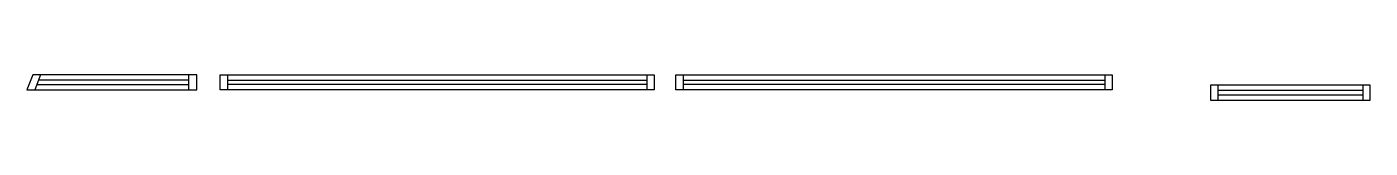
# Model space of a CAD drawing. Header units: metres. Extents: x 3433 to 4712, y -113 to -89.
import ezdxf

# ---------------------------------------------------------------- set-up
doc = ezdxf.new("R2010")
doc.units = ezdxf.units.M
for name, color, linetype in [('Painéis', 7, 'Continuous'), ('SARR_2.2x7', 7, 'Continuous'), ('SARR_EDITAR', 7, 'Continuous')]:
    doc.layers.add(name, color=color, linetype=linetype)

msp = doc.modelspace()

# ---------------------------------------------------------------- linework, layer by layer
at = {"layer": 'Painéis', "color": 7, "lineweight": 25}
for p, q in [((3439.1, -89.4), (3433.5, -103.4)), ((3595.4, -89.4), (3439.1, -89.4)), ((3595.3, -103.4), (3595.4, -89.4)), ((3433.5, -103.4), (3595.3, -103.4))]:
    msp.add_line(p, q, dxfattribs=at)
for points in [[(3861.5, -103.4), (3617.5, -103.4), (3617.5, -89.4), (3861.5, -89.4)], [(3861.5, -89.4), (4030.5, -89.4), (4030.5, -103.4), (3861.5, -103.4)], [(4295, -103.4), (4051, -103.4), (4051, -89.4), (4295, -89.4)], [(4295, -89.4), (4466.5, -89.4), (4466.5, -103.4), (4295, -103.4)], [(4559.9, -99.2), (4559.9, -113.2), (4711.9, -113.2), (4711.9, -99.2), (4559.9, -99.2)]]:
    msp.add_lwpolyline(points, dxfattribs=at)
at = {"layer": 'SARR_2.2x7', "color": 7, "lineweight": 25}
for p, q in [((3446.6, -89.4), (3441, -103.4)), ((3587.8, -103.4), (3587.8, -89.4)), ((3624.5, -89.4), (3624.5, -103.4)), ((4023.5, -89.4), (4023.5, -103.4)), ((4058, -89.4), (4058, -103.4)), ((4459.5, -89.4), (4459.5, -103.4)), ((4566.9, -99.2), (4566.9, -113.2)), ((4704.9, -99.2), (4704.9, -113.2))]:
    msp.add_line(p, q, dxfattribs=at)
at = {"layer": 'SARR_EDITAR', "color": 7, "lineweight": 25}
for p, q in [((3443, -98.4), (3587.8, -98.4)), ((3587.8, -94.4), (3444.6, -94.4)), ((3624.5, -94.4), (3861.5, -94.4)), ((3861.5, -98.4), (3624.5, -98.4)), ((3861.5, -94.4), (4023.5, -94.4)), ((4023.5, -98.4), (3861.5, -98.4)), ((4058, -94.4), (4295, -94.4)), ((4295, -98.4), (4058, -98.4)), ((4295, -94.4), (4459.5, -94.4)), ((4459.5, -98.4), (4295, -98.4)), ((4704.9, -104.2), (4566.9, -104.2)), ((4566.9, -108.2), (4704.9, -108.2))]:
    msp.add_line(p, q, dxfattribs=at)

doc.saveas('drawing.dxf')
